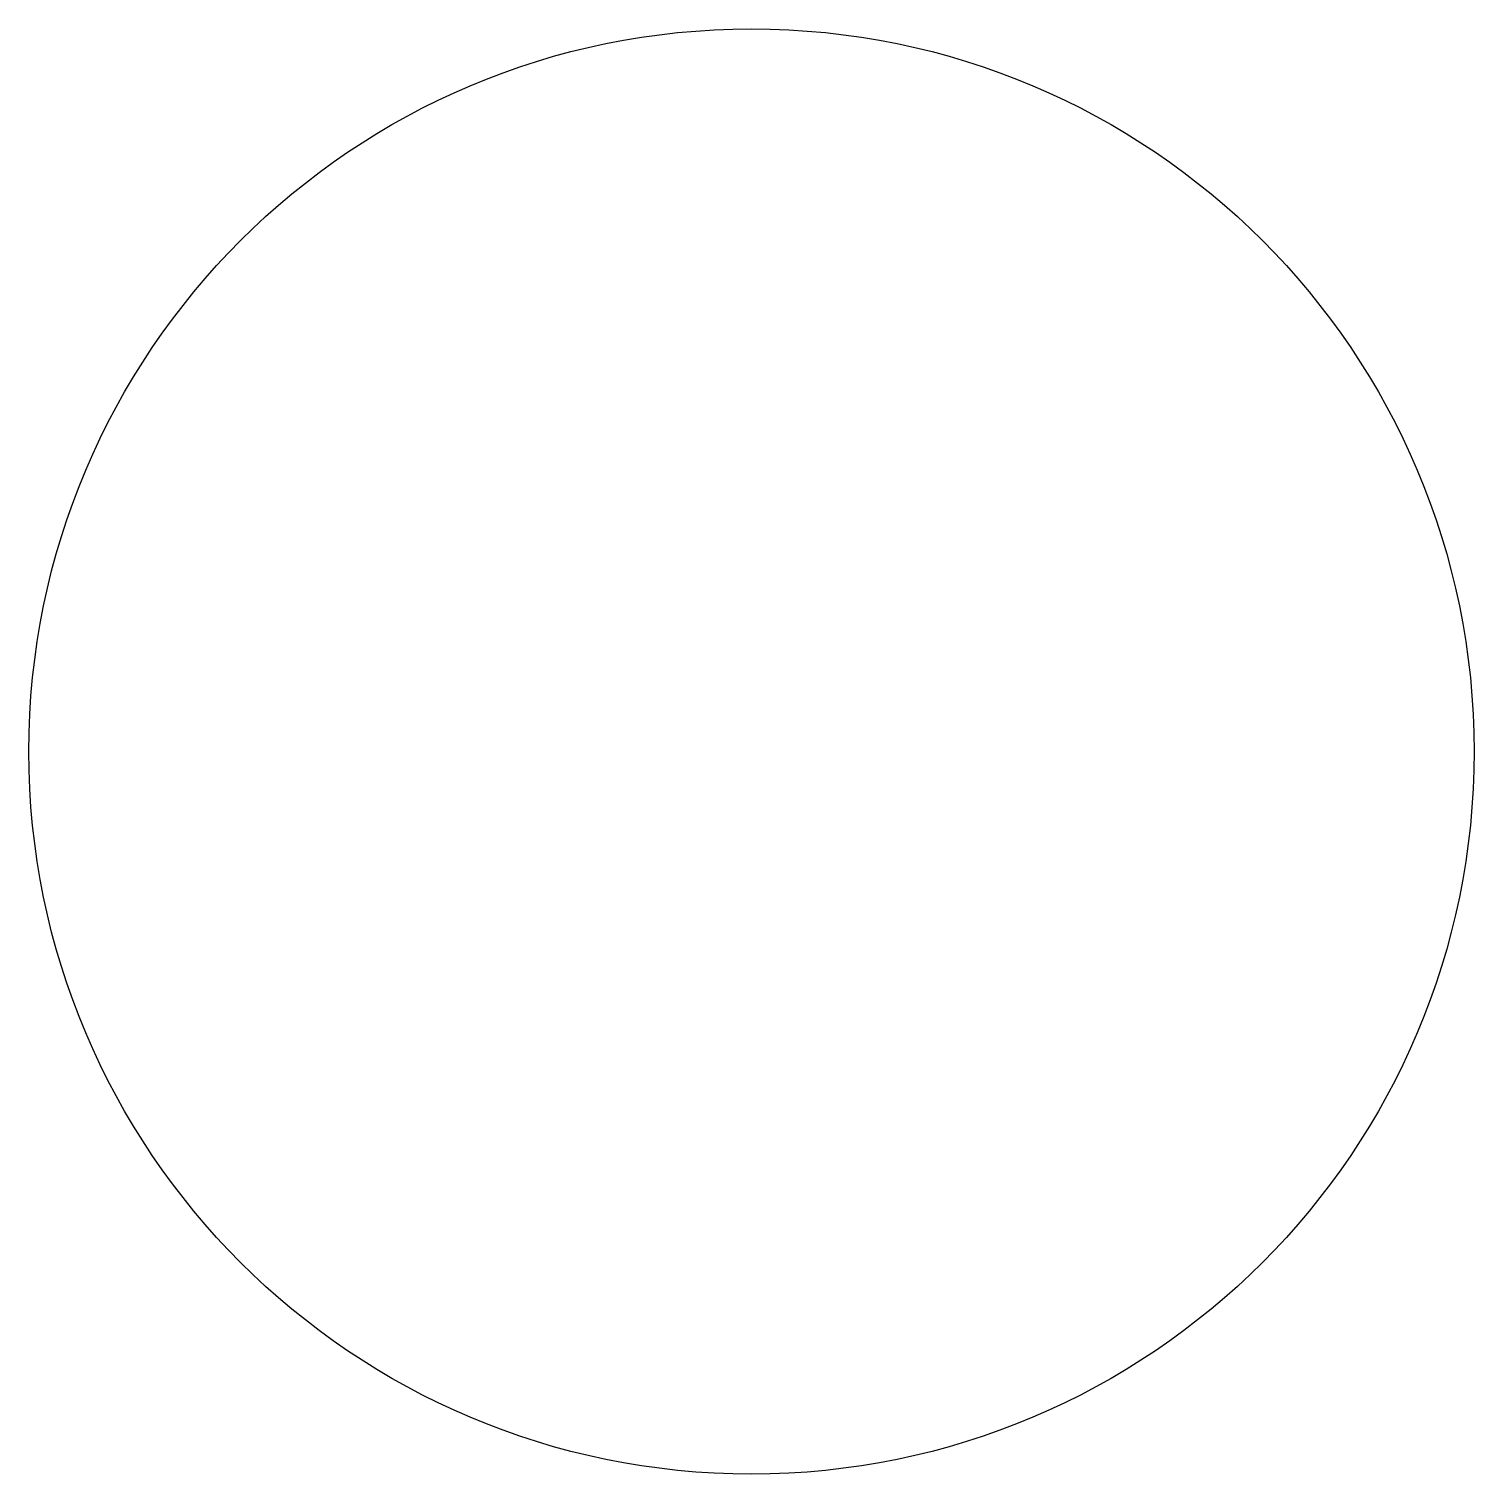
# Model space of a CAD drawing. Header units: inches. Extents: x 10.81 to 12.81, y 7.66 to 9.66.
import ezdxf

# ---------------------------------------------------------------- set-up
doc = ezdxf.new("R2010")
doc.units = ezdxf.units.IN
doc.header["$MEASUREMENT"] = 0

msp = doc.modelspace()

# ---------------------------------------------------------------- linework, layer by layer
at = {"color": 7, "linetype": 'Continuous', "lineweight": 25}
msp.add_circle((11.811, 8.6614), 1, dxfattribs=at)

doc.saveas('drawing.dxf')
